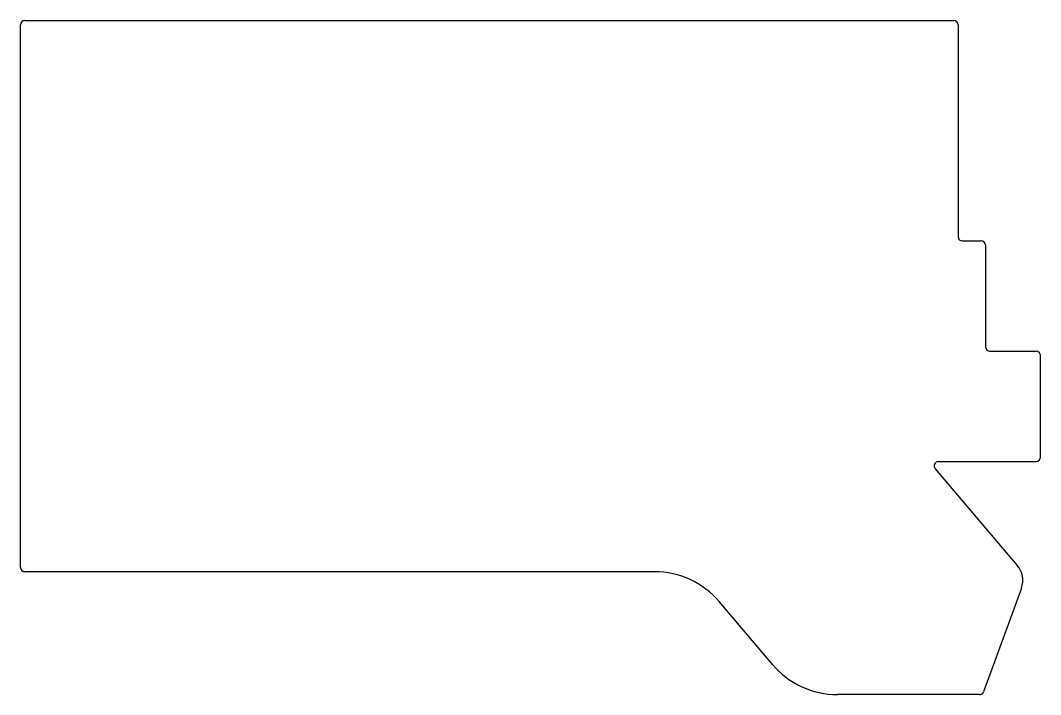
# Model space of a CAD drawing. Header units: millimetres. Extents: x 15 to 190, y -126 to -10.
import ezdxf

# ---------------------------------------------------------------- set-up
doc = ezdxf.new("R2010")
doc.units = ezdxf.units.MM
doc.layers.add('Sketch001', color=7, linetype='CONTINUOUS')

msp = doc.modelspace()

# ---------------------------------------------------------------- linework, layer by layer
at = {"layer": 'Sketch001'}
for p, q in [((15.5, -10), (175.5, -10)), ((14.75, -104.25), (14.75, -10.75)), ((176.25, -10.75), (176.25, -47.25)), ((177, -48), (180.25, -48)), ((181, -48.75), (181, -66.25)), ((181.75, -67), (189.725, -67)), ((190.475, -85.25), (190.475, -67.75)), ((172.883, -86), (189.725, -86)), ((172.312, -87.236), (186.464, -103.888)), ((123.999, -105), (15.5, -105)), ((187.167, -107.806), (180.669, -125.661)), ((144.354, -121.013), (135.114, -110.141)), ((179.964, -126.154), (155.47, -126.154))]:
    msp.add_line(p, q, dxfattribs=at)
for centre, radius, start, end in [((15.5, -10.75), 0.75, 90, 180), ((175.5, -10.75), 0.75, 0, 90), ((177, -47.25), 0.75, 180, -90), ((180.25, -48.75), 0.75, 0, 90), ((181.75, -66.25), 0.75, 180, -90), ((189.725, -67.75), 0.75, 0, 90), ((172.883, -86.75), 0.75, 90, -139.64), ((189.725, -85.25), 0.75, -90, 0), ((15.5, -104.25), 0.75, 180, -90), ((123.999, -119.587), 14.587, 40.36, 90), ((183.446, -106.452), 3.96, -20, 40.36), ((155.47, -111.567), 14.587, -139.64, -90), ((179.964, -125.404), 0.75, -90, -20)]:
    msp.add_arc(centre, radius, start, end, dxfattribs=at)

doc.saveas('drawing.dxf')
